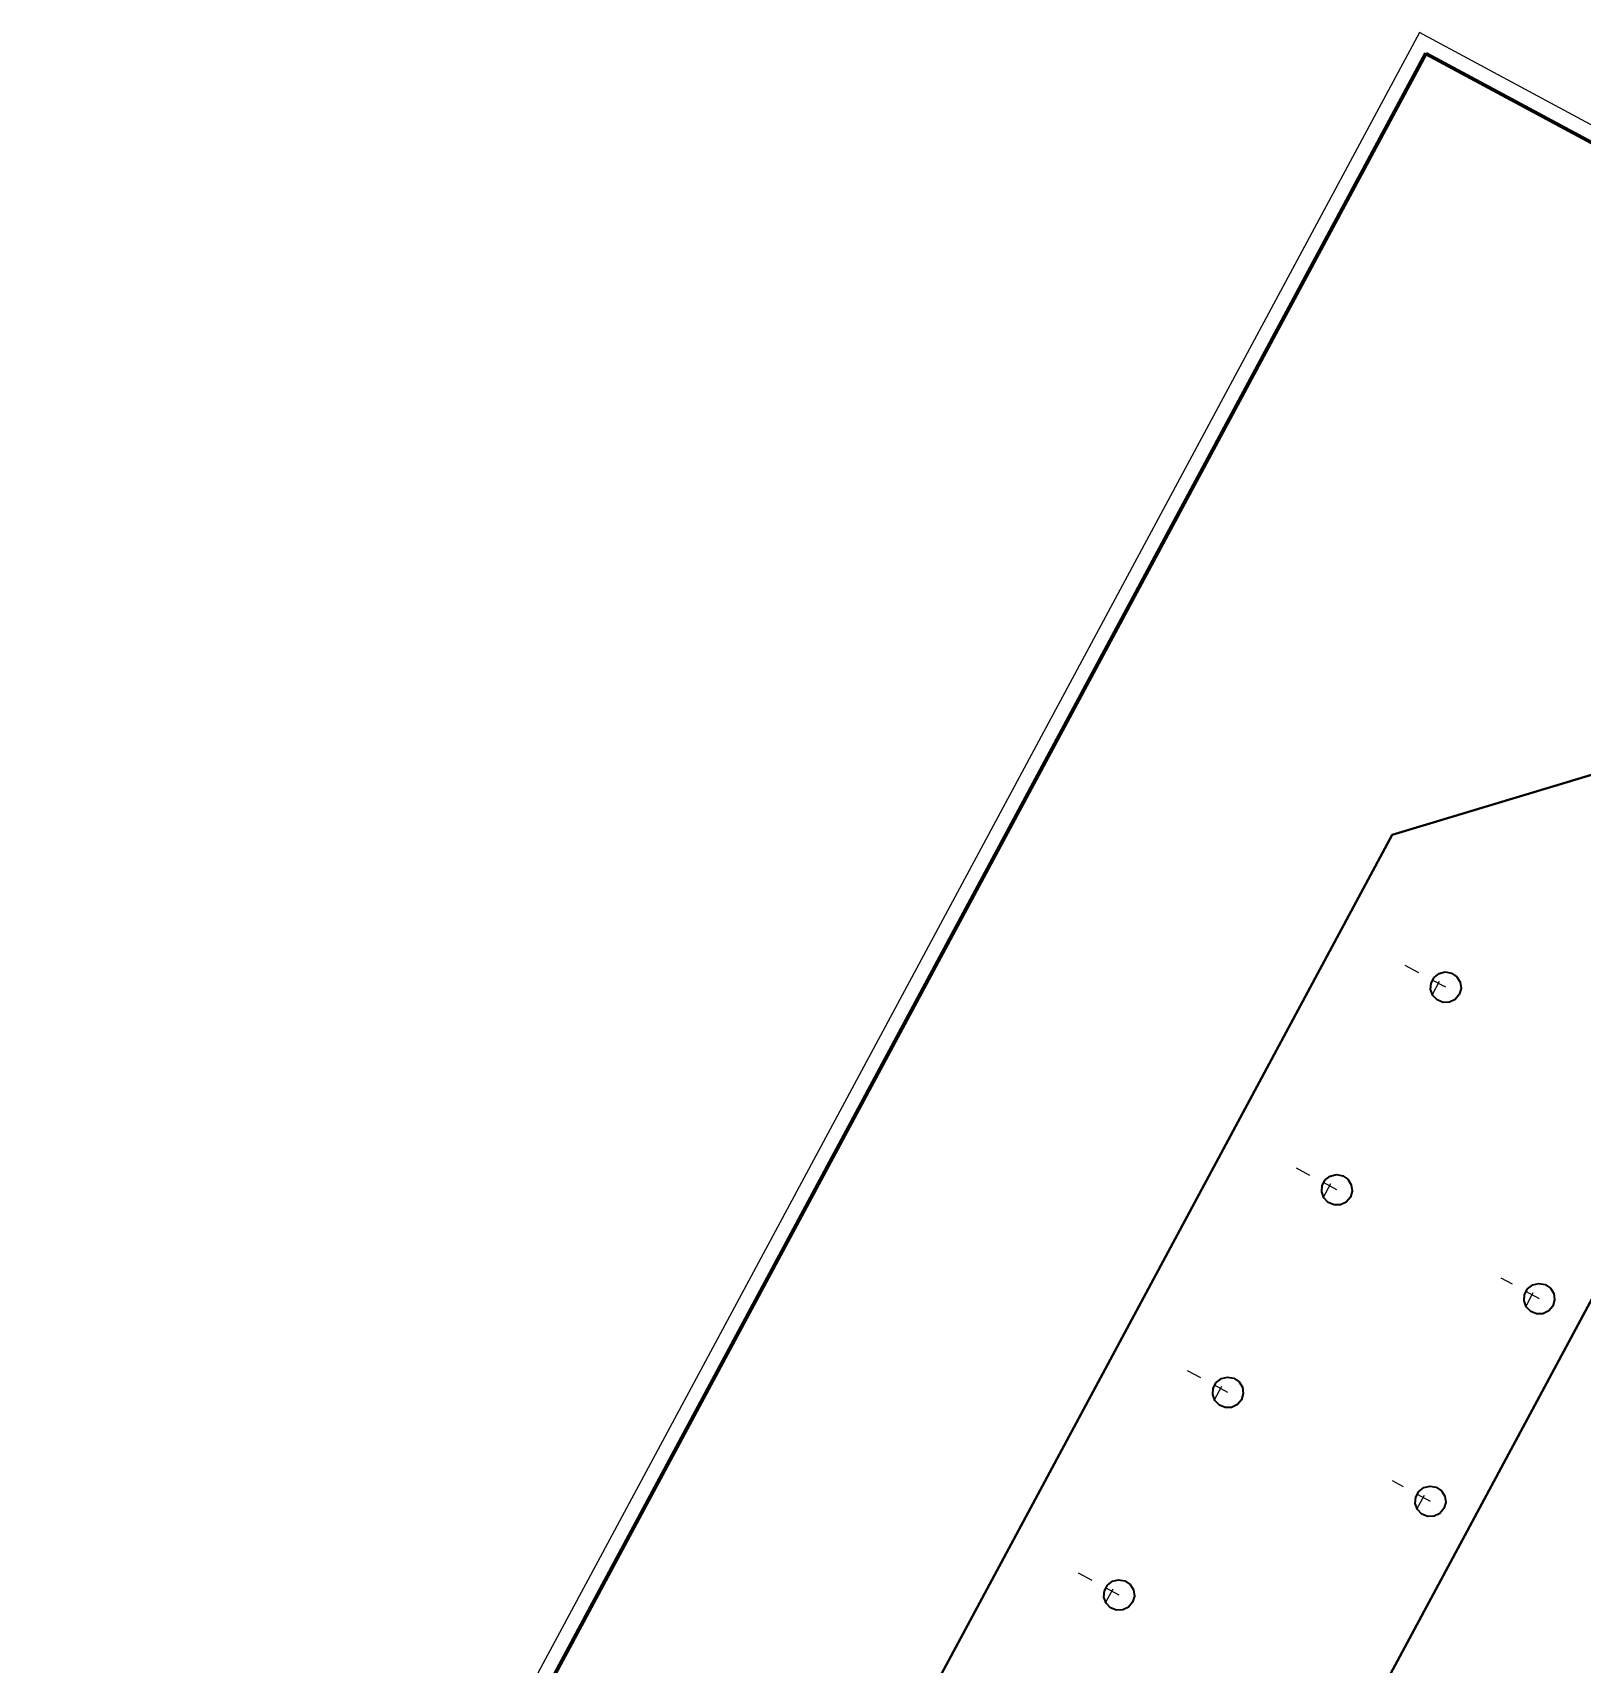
# Model space of a CAD drawing. Header units: metres. Extents: x 2711799 to 2711985, y 1236908 to 1237087.
# Drawn here: x 2711842.79 to 2711852.9, y 1236944.8 to 1236955.44 of the extents above; entities that cross this region are included whole.
import ezdxf

# ---------------------------------------------------------------- set-up
doc = ezdxf.new("R2010")
doc.units = ezdxf.units.M
doc.linetypes.add('AUSGEZOGEN', pattern=[0])
doc.linetypes.add('VERDECKT2_S2', pattern=[0.18, 0.1, -0.08])
for name, color, linetype, lineweight in [('XR$9$Beton Ansicht', 7, 'AUSGEZOGEN', 35), ('XR$9$Beton verdeckt vorne', 7, 'VERDECKT2_S2', 25), ('XR$9$STANDARD_1', 7, 'AUSGEZOGEN', 13)]:
    doc.layers.add(name, color=color, linetype=linetype, lineweight=lineweight)

msp = doc.modelspace()

# ---------------------------------------------------------------- linework, layer by layer
at = {"layer": 'XR$9$Beton Ansicht', "transparency": 33554687}
for p, q in [((2711842.9284, 1236938.6482, 640.05), (2711851.883, 1236955.3036, 640.05)), ((2711851.883, 1236955.3036, 640.05), (2711842.9284, 1236938.6482, 640.05)), ((2711855.1576, 1236951.2577, 640.05), (2711850.5147, 1236942.6221, 640.05)), ((2711850.5147, 1236942.6221, 640.05), (2711855.1576, 1236951.2577, 640.05)), ((2711851.6635, 1236950.2071, 640.05), (2711855.1576, 1236951.2577, 640.05)), ((2711851.6635, 1236950.2071, 640.05), (2711855.1576, 1236951.2577, 640.05)), ((2711855.1576, 1236951.2577, 640.05), (2711851.6635, 1236950.2071, 640.05)), ((2711847.2974, 1236942.0864, 640.05), (2711851.6635, 1236950.2071, 640.05)), ((2711847.2974, 1236942.0864, 640.05), (2711851.6635, 1236950.2071, 640.05)), ((2711851.6635, 1236950.2071, 640.05), (2711847.2974, 1236942.0864, 640.05)), ((2711851.9165, 1236949.2407, 640.05), (2711851.9362, 1236949.2773, 640.05)), ((2711851.9362, 1236949.2773, 640.05), (2711851.9691, 1236949.3028, 640.05)), ((2711851.9691, 1236949.3028, 640.05), (2711852.0095, 1236949.3126, 640.05)), ((2711852.0095, 1236949.3126, 640.05), (2711852.0504, 1236949.3052, 640.05)), ((2711852.0504, 1236949.3052, 640.05), (2711852.0848, 1236949.2818, 640.05)), ((2711852.0848, 1236949.2818, 640.05), (2711852.1066, 1236949.2465, 640.05)), ((2711851.9134, 1236949.1992, 640.05), (2711851.9165, 1236949.2407, 640.05)), ((2711851.9275, 1236949.1601, 640.05), (2711851.9134, 1236949.1992, 640.05)), ((2711852.1122, 1236949.2052, 640.05), (2711852.1006, 1236949.1653, 640.05)), ((2711852.1066, 1236949.2465, 640.05), (2711852.1122, 1236949.2052, 640.05)), ((2711851.9562, 1236949.13, 640.05), (2711851.9275, 1236949.1601, 640.05)), ((2711851.9947, 1236949.1143, 640.05), (2711851.9562, 1236949.13, 640.05)), ((2711852.0362, 1236949.1155, 640.05), (2711851.9947, 1236949.1143, 640.05)), ((2711852.0737, 1236949.1336, 640.05), (2711852.0362, 1236949.1155, 640.05)), ((2711852.1006, 1236949.1653, 640.05), (2711852.0737, 1236949.1336, 640.05)), ((2711851.2031, 1236947.8781, 640.05), (2711851.2062, 1236947.9195, 640.05)), ((2711851.2062, 1236947.9195, 640.05), (2711851.2259, 1236947.9562, 640.05)), ((2711851.2259, 1236947.9562, 640.05), (2711851.2588, 1236947.9816, 640.05)), ((2711851.2588, 1236947.9816, 640.05), (2711851.2992, 1236947.9915, 640.05)), ((2711851.2992, 1236947.9915, 640.05), (2711851.3401, 1236947.9841, 640.05)), ((2711851.3401, 1236947.9841, 640.05), (2711851.3744, 1236947.9607, 640.05)), ((2711851.3744, 1236947.9607, 640.05), (2711851.3963, 1236947.9253, 640.05)), ((2711851.3963, 1236947.9253, 640.05), (2711851.4019, 1236947.8841, 640.05)), ((2711851.2171, 1236947.8389, 640.05), (2711851.2031, 1236947.8781, 640.05)), ((2711851.2459, 1236947.8089, 640.05), (2711851.2171, 1236947.8389, 640.05)), ((2711851.2844, 1236947.7931, 640.05), (2711851.2459, 1236947.8089, 640.05)), ((2711851.3259, 1236947.7944, 640.05), (2711851.2844, 1236947.7931, 640.05)), ((2711851.3634, 1236947.8124, 640.05), (2711851.3259, 1236947.7944, 640.05)), ((2711851.3903, 1236947.8442, 640.05), (2711851.3634, 1236947.8124, 640.05)), ((2711851.4019, 1236947.8841, 640.05), (2711851.3903, 1236947.8442, 640.05)), ((2711852.547, 1236947.2458, 640.05), (2711852.5799, 1236947.2713, 640.05)), ((2711852.5799, 1236947.2713, 640.05), (2711852.6203, 1236947.2812, 640.05)), ((2711852.6203, 1236947.2812, 640.05), (2711852.6612, 1236947.2738, 640.05)), ((2711852.6612, 1236947.2738, 640.05), (2711852.6956, 1236947.2504, 640.05)), ((2711852.5243, 1236947.1678, 640.05), (2711852.5274, 1236947.2092, 640.05)), ((2711852.5383, 1236947.1286, 640.05), (2711852.5243, 1236947.1678, 640.05)), ((2711852.5274, 1236947.2092, 640.05), (2711852.547, 1236947.2458, 640.05)), ((2711852.6956, 1236947.2504, 640.05), (2711852.7175, 1236947.215, 640.05)), ((2711852.7231, 1236947.1738, 640.05), (2711852.7114, 1236947.1339, 640.05)), ((2711852.7175, 1236947.215, 640.05), (2711852.7231, 1236947.1738, 640.05)), ((2711852.567, 1236947.0986, 640.05), (2711852.5383, 1236947.1286, 640.05)), ((2711852.6055, 1236947.0828, 640.05), (2711852.567, 1236947.0986, 640.05)), ((2711852.6471, 1236947.0841, 640.05), (2711852.6055, 1236947.0828, 640.05)), ((2711852.6846, 1236947.1021, 640.05), (2711852.6471, 1236947.0841, 640.05)), ((2711852.7114, 1236947.1339, 640.05), (2711852.6846, 1236947.1021, 640.05)), ((2711850.4959, 1236946.5984, 640.05), (2711850.5156, 1236946.635, 640.05)), ((2711850.5156, 1236946.635, 640.05), (2711850.5485, 1236946.6604, 640.05)), ((2711850.5485, 1236946.6604, 640.05), (2711850.5889, 1236946.6703, 640.05)), ((2711850.5889, 1236946.6703, 640.05), (2711850.6298, 1236946.6629, 640.05)), ((2711850.6298, 1236946.6629, 640.05), (2711850.6641, 1236946.6395, 640.05)), ((2711850.6641, 1236946.6395, 640.05), (2711850.686, 1236946.6041, 640.05)), ((2711850.4928, 1236946.5569, 640.05), (2711850.4959, 1236946.5984, 640.05)), ((2711850.5068, 1236946.5178, 640.05), (2711850.4928, 1236946.5569, 640.05)), ((2711850.5356, 1236946.4877, 640.05), (2711850.5068, 1236946.5178, 640.05)), ((2711850.68, 1236946.523, 640.05), (2711850.6531, 1236946.4913, 640.05)), ((2711850.6916, 1236946.5629, 640.05), (2711850.68, 1236946.523, 640.05)), ((2711850.686, 1236946.6041, 640.05), (2711850.6916, 1236946.5629, 640.05)), ((2711850.5741, 1236946.472, 640.05), (2711850.5356, 1236946.4877, 640.05)), ((2711850.6156, 1236946.4732, 640.05), (2711850.5741, 1236946.472, 640.05)), ((2711850.6531, 1236946.4913, 640.05), (2711850.6156, 1236946.4732, 640.05)), ((2711851.8139, 1236945.8466, 640.05), (2711851.817, 1236945.8881, 640.05)), ((2711851.817, 1236945.8881, 640.05), (2711851.8367, 1236945.9247, 640.05)), ((2711851.8367, 1236945.9247, 640.05), (2711851.8696, 1236945.9501, 640.05)), ((2711851.8696, 1236945.9501, 640.05), (2711851.91, 1236945.96, 640.05)), ((2711851.91, 1236945.96, 640.05), (2711851.9509, 1236945.9526, 640.05)), ((2711851.9509, 1236945.9526, 640.05), (2711851.9853, 1236945.9292, 640.05)), ((2711851.9853, 1236945.9292, 640.05), (2711852.0072, 1236945.8938, 640.05)), ((2711852.0072, 1236945.8938, 640.05), (2711852.0128, 1236945.8526, 640.05)), ((2711851.828, 1236945.8075, 640.05), (2711851.8139, 1236945.8466, 640.05)), ((2711851.8567, 1236945.7774, 640.05), (2711851.828, 1236945.8075, 640.05)), ((2711851.8952, 1236945.7617, 640.05), (2711851.8567, 1236945.7774, 640.05)), ((2711851.9742, 1236945.781, 640.05), (2711851.9368, 1236945.7629, 640.05)), ((2711852.0011, 1236945.8127, 640.05), (2711851.9742, 1236945.781, 640.05)), ((2711852.0128, 1236945.8526, 640.05), (2711852.0011, 1236945.8127, 640.05)), ((2711851.9368, 1236945.7629, 640.05), (2711851.8952, 1236945.7617, 640.05)), ((2711849.8053, 1236945.3138, 640.05), (2711849.8381, 1236945.3393, 640.05)), ((2711849.8381, 1236945.3393, 640.05), (2711849.8785, 1236945.3492, 640.05)), ((2711849.8785, 1236945.3492, 640.05), (2711849.9195, 1236945.3418, 640.05)), ((2711849.9195, 1236945.3418, 640.05), (2711849.9538, 1236945.3183, 640.05)), ((2711849.7825, 1236945.2357, 640.05), (2711849.7856, 1236945.2772, 640.05)), ((2711849.7965, 1236945.1966, 640.05), (2711849.7825, 1236945.2357, 640.05)), ((2711849.7856, 1236945.2772, 640.05), (2711849.8053, 1236945.3138, 640.05)), ((2711849.9538, 1236945.3183, 640.05), (2711849.9757, 1236945.283, 640.05)), ((2711849.9813, 1236945.2418, 640.05), (2711849.9696, 1236945.2019, 640.05)), ((2711849.9757, 1236945.283, 640.05), (2711849.9813, 1236945.2418, 640.05)), ((2711849.8253, 1236945.1666, 640.05), (2711849.7965, 1236945.1966, 640.05)), ((2711849.8638, 1236945.1508, 640.05), (2711849.8253, 1236945.1666, 640.05)), ((2711849.9053, 1236945.1521, 640.05), (2711849.8638, 1236945.1508, 640.05)), ((2711849.9428, 1236945.1701, 640.05), (2711849.9053, 1236945.1521, 640.05)), ((2711849.9696, 1236945.2019, 640.05), (2711849.9428, 1236945.1701, 640.05))]:
    msp.add_line(p, q, dxfattribs=at)
at = {"layer": 'XR$9$Beton Ansicht', "color": 7, "linetype": 'AUSGEZOGEN', "lineweight": 35, "transparency": 33554687}
for p, q in [((2711842.9284, 1236938.6482, 640.05), (2711851.883, 1236955.3036, 640.05)), ((2711851.883, 1236955.3036, 640.05), (2711842.9284, 1236938.6482, 640.05)), ((2711855.1576, 1236951.2577, 640.05), (2711850.5147, 1236942.6221, 640.05)), ((2711850.5147, 1236942.6221, 640.05), (2711855.1576, 1236951.2577, 640.05)), ((2711851.6635, 1236950.2071, 640.05), (2711855.1576, 1236951.2577, 640.05)), ((2711851.6635, 1236950.2071, 640.05), (2711855.1576, 1236951.2577, 640.05)), ((2711855.1576, 1236951.2577, 640.05), (2711851.6635, 1236950.2071, 640.05)), ((2711847.2974, 1236942.0864, 640.05), (2711851.6635, 1236950.2071, 640.05)), ((2711847.2974, 1236942.0864, 640.05), (2711851.6635, 1236950.2071, 640.05)), ((2711851.6635, 1236950.2071, 640.05), (2711847.2974, 1236942.0864, 640.05)), ((2711851.9165, 1236949.2407, 640.05), (2711851.9362, 1236949.2773, 640.05)), ((2711851.9362, 1236949.2773, 640.05), (2711851.9691, 1236949.3028, 640.05)), ((2711851.9691, 1236949.3028, 640.05), (2711852.0095, 1236949.3126, 640.05)), ((2711852.0095, 1236949.3126, 640.05), (2711852.0504, 1236949.3052, 640.05)), ((2711852.0504, 1236949.3052, 640.05), (2711852.0848, 1236949.2818, 640.05)), ((2711852.0848, 1236949.2818, 640.05), (2711852.1066, 1236949.2465, 640.05)), ((2711851.9134, 1236949.1992, 640.05), (2711851.9165, 1236949.2407, 640.05)), ((2711851.9275, 1236949.1601, 640.05), (2711851.9134, 1236949.1992, 640.05)), ((2711852.1122, 1236949.2052, 640.05), (2711852.1006, 1236949.1653, 640.05)), ((2711852.1066, 1236949.2465, 640.05), (2711852.1122, 1236949.2052, 640.05)), ((2711851.9562, 1236949.13, 640.05), (2711851.9275, 1236949.1601, 640.05)), ((2711851.9947, 1236949.1143, 640.05), (2711851.9562, 1236949.13, 640.05)), ((2711852.0362, 1236949.1155, 640.05), (2711851.9947, 1236949.1143, 640.05)), ((2711852.0737, 1236949.1336, 640.05), (2711852.0362, 1236949.1155, 640.05)), ((2711852.1006, 1236949.1653, 640.05), (2711852.0737, 1236949.1336, 640.05)), ((2711851.2031, 1236947.8781, 640.05), (2711851.2062, 1236947.9195, 640.05)), ((2711851.2062, 1236947.9195, 640.05), (2711851.2259, 1236947.9562, 640.05)), ((2711851.2259, 1236947.9562, 640.05), (2711851.2588, 1236947.9816, 640.05)), ((2711851.2588, 1236947.9816, 640.05), (2711851.2992, 1236947.9915, 640.05)), ((2711851.2992, 1236947.9915, 640.05), (2711851.3401, 1236947.9841, 640.05)), ((2711851.3401, 1236947.9841, 640.05), (2711851.3744, 1236947.9607, 640.05)), ((2711851.3744, 1236947.9607, 640.05), (2711851.3963, 1236947.9253, 640.05)), ((2711851.3963, 1236947.9253, 640.05), (2711851.4019, 1236947.8841, 640.05)), ((2711851.2171, 1236947.8389, 640.05), (2711851.2031, 1236947.8781, 640.05)), ((2711851.2459, 1236947.8089, 640.05), (2711851.2171, 1236947.8389, 640.05)), ((2711851.2844, 1236947.7931, 640.05), (2711851.2459, 1236947.8089, 640.05)), ((2711851.3259, 1236947.7944, 640.05), (2711851.2844, 1236947.7931, 640.05)), ((2711851.3634, 1236947.8124, 640.05), (2711851.3259, 1236947.7944, 640.05)), ((2711851.3903, 1236947.8442, 640.05), (2711851.3634, 1236947.8124, 640.05)), ((2711851.4019, 1236947.8841, 640.05), (2711851.3903, 1236947.8442, 640.05)), ((2711852.547, 1236947.2458, 640.05), (2711852.5799, 1236947.2713, 640.05)), ((2711852.5799, 1236947.2713, 640.05), (2711852.6203, 1236947.2812, 640.05)), ((2711852.6203, 1236947.2812, 640.05), (2711852.6612, 1236947.2738, 640.05)), ((2711852.6612, 1236947.2738, 640.05), (2711852.6956, 1236947.2504, 640.05)), ((2711852.5243, 1236947.1678, 640.05), (2711852.5274, 1236947.2092, 640.05)), ((2711852.5383, 1236947.1286, 640.05), (2711852.5243, 1236947.1678, 640.05)), ((2711852.5274, 1236947.2092, 640.05), (2711852.547, 1236947.2458, 640.05)), ((2711852.6956, 1236947.2504, 640.05), (2711852.7175, 1236947.215, 640.05)), ((2711852.7231, 1236947.1738, 640.05), (2711852.7114, 1236947.1339, 640.05)), ((2711852.7175, 1236947.215, 640.05), (2711852.7231, 1236947.1738, 640.05)), ((2711852.567, 1236947.0986, 640.05), (2711852.5383, 1236947.1286, 640.05)), ((2711852.6055, 1236947.0828, 640.05), (2711852.567, 1236947.0986, 640.05)), ((2711852.6471, 1236947.0841, 640.05), (2711852.6055, 1236947.0828, 640.05)), ((2711852.6846, 1236947.1021, 640.05), (2711852.6471, 1236947.0841, 640.05)), ((2711852.7114, 1236947.1339, 640.05), (2711852.6846, 1236947.1021, 640.05)), ((2711850.4959, 1236946.5984, 640.05), (2711850.5156, 1236946.635, 640.05)), ((2711850.5156, 1236946.635, 640.05), (2711850.5485, 1236946.6604, 640.05)), ((2711850.5485, 1236946.6604, 640.05), (2711850.5889, 1236946.6703, 640.05)), ((2711850.5889, 1236946.6703, 640.05), (2711850.6298, 1236946.6629, 640.05)), ((2711850.6298, 1236946.6629, 640.05), (2711850.6641, 1236946.6395, 640.05)), ((2711850.6641, 1236946.6395, 640.05), (2711850.686, 1236946.6041, 640.05)), ((2711850.4928, 1236946.5569, 640.05), (2711850.4959, 1236946.5984, 640.05)), ((2711850.5068, 1236946.5178, 640.05), (2711850.4928, 1236946.5569, 640.05)), ((2711850.5356, 1236946.4877, 640.05), (2711850.5068, 1236946.5178, 640.05)), ((2711850.68, 1236946.523, 640.05), (2711850.6531, 1236946.4913, 640.05)), ((2711850.6916, 1236946.5629, 640.05), (2711850.68, 1236946.523, 640.05)), ((2711850.686, 1236946.6041, 640.05), (2711850.6916, 1236946.5629, 640.05)), ((2711850.5741, 1236946.472, 640.05), (2711850.5356, 1236946.4877, 640.05)), ((2711850.6156, 1236946.4732, 640.05), (2711850.5741, 1236946.472, 640.05)), ((2711850.6531, 1236946.4913, 640.05), (2711850.6156, 1236946.4732, 640.05)), ((2711851.8139, 1236945.8466, 640.05), (2711851.817, 1236945.8881, 640.05)), ((2711851.817, 1236945.8881, 640.05), (2711851.8367, 1236945.9247, 640.05)), ((2711851.8367, 1236945.9247, 640.05), (2711851.8696, 1236945.9501, 640.05)), ((2711851.8696, 1236945.9501, 640.05), (2711851.91, 1236945.96, 640.05)), ((2711851.91, 1236945.96, 640.05), (2711851.9509, 1236945.9526, 640.05)), ((2711851.9509, 1236945.9526, 640.05), (2711851.9853, 1236945.9292, 640.05)), ((2711851.9853, 1236945.9292, 640.05), (2711852.0072, 1236945.8938, 640.05)), ((2711852.0072, 1236945.8938, 640.05), (2711852.0128, 1236945.8526, 640.05)), ((2711851.828, 1236945.8075, 640.05), (2711851.8139, 1236945.8466, 640.05)), ((2711851.8567, 1236945.7774, 640.05), (2711851.828, 1236945.8075, 640.05)), ((2711851.8952, 1236945.7617, 640.05), (2711851.8567, 1236945.7774, 640.05)), ((2711851.9742, 1236945.781, 640.05), (2711851.9368, 1236945.7629, 640.05)), ((2711852.0011, 1236945.8127, 640.05), (2711851.9742, 1236945.781, 640.05)), ((2711852.0128, 1236945.8526, 640.05), (2711852.0011, 1236945.8127, 640.05)), ((2711851.9368, 1236945.7629, 640.05), (2711851.8952, 1236945.7617, 640.05)), ((2711849.8053, 1236945.3138, 640.05), (2711849.8381, 1236945.3393, 640.05)), ((2711849.8381, 1236945.3393, 640.05), (2711849.8785, 1236945.3492, 640.05)), ((2711849.8785, 1236945.3492, 640.05), (2711849.9195, 1236945.3418, 640.05)), ((2711849.9195, 1236945.3418, 640.05), (2711849.9538, 1236945.3183, 640.05)), ((2711849.7825, 1236945.2357, 640.05), (2711849.7856, 1236945.2772, 640.05)), ((2711849.7965, 1236945.1966, 640.05), (2711849.7825, 1236945.2357, 640.05)), ((2711849.7856, 1236945.2772, 640.05), (2711849.8053, 1236945.3138, 640.05)), ((2711849.9538, 1236945.3183, 640.05), (2711849.9757, 1236945.283, 640.05)), ((2711849.9813, 1236945.2418, 640.05), (2711849.9696, 1236945.2019, 640.05)), ((2711849.9757, 1236945.283, 640.05), (2711849.9813, 1236945.2418, 640.05)), ((2711849.8253, 1236945.1666, 640.05), (2711849.7965, 1236945.1966, 640.05)), ((2711849.8638, 1236945.1508, 640.05), (2711849.8253, 1236945.1666, 640.05)), ((2711849.9053, 1236945.1521, 640.05), (2711849.8638, 1236945.1508, 640.05)), ((2711849.9428, 1236945.1701, 640.05), (2711849.9053, 1236945.1521, 640.05)), ((2711849.9696, 1236945.2019, 640.05), (2711849.9428, 1236945.1701, 640.05))]:
    msp.add_line(p, q, dxfattribs=at)
at = {"layer": 'XR$9$Beton verdeckt vorne', "transparency": 33554687}
for p, q in [((2711852.0124, 1236949.2127, 640.05), (2711851.7157, 1236949.3722, 640.05)), ((2711851.9255, 1236949.1654, 640.05), (2711852.004, 1236949.3113, 640.05)), ((2711851.3021, 1236947.8916, 640.05), (2711851.0054, 1236948.0511, 640.05)), ((2711851.2152, 1236947.8442, 640.05), (2711851.2937, 1236947.9901, 640.05)), ((2711852.6233, 1236947.1813, 640.05), (2711852.3747, 1236947.3149, 640.05)), ((2711852.5364, 1236947.1339, 640.05), (2711852.6148, 1236947.2798, 640.05)), ((2711850.5918, 1236946.5704, 640.05), (2711850.2951, 1236946.7299, 640.05)), ((2711850.5049, 1236946.5231, 640.05), (2711850.5834, 1236946.669, 640.05)), ((2711851.913, 1236945.8601, 640.05), (2711851.6644, 1236945.9938, 640.05)), ((2711851.8261, 1236945.8128, 640.05), (2711851.9045, 1236945.9587, 640.05)), ((2711849.8815, 1236945.2493, 640.05), (2711849.5848, 1236945.4088, 640.05)), ((2711849.7946, 1236945.2019, 640.05), (2711849.8731, 1236945.3478, 640.05))]:
    msp.add_line(p, q, dxfattribs=at)
at = {"layer": 'XR$9$Beton verdeckt vorne', "color": 7, "linetype": 'VERDECKT2_S2', "lineweight": 25, "transparency": 33554687}
for p, q in [((2711852.0124, 1236949.2127, 640.05), (2711851.7157, 1236949.3722, 640.05)), ((2711851.9255, 1236949.1654, 640.05), (2711852.004, 1236949.3113, 640.05)), ((2711851.3021, 1236947.8916, 640.05), (2711851.0054, 1236948.0511, 640.05)), ((2711851.2152, 1236947.8442, 640.05), (2711851.2937, 1236947.9901, 640.05)), ((2711852.6233, 1236947.1813, 640.05), (2711852.3747, 1236947.3149, 640.05)), ((2711852.5364, 1236947.1339, 640.05), (2711852.6148, 1236947.2798, 640.05)), ((2711850.5918, 1236946.5704, 640.05), (2711850.2951, 1236946.7299, 640.05)), ((2711850.5049, 1236946.5231, 640.05), (2711850.5834, 1236946.669, 640.05)), ((2711851.913, 1236945.8601, 640.05), (2711851.6644, 1236945.9938, 640.05)), ((2711851.8261, 1236945.8128, 640.05), (2711851.9045, 1236945.9587, 640.05)), ((2711849.8815, 1236945.2493, 640.05), (2711849.5848, 1236945.4088, 640.05)), ((2711849.7946, 1236945.2019, 640.05), (2711849.8731, 1236945.3478, 640.05))]:
    msp.add_line(p, q, dxfattribs=at)
at = {"layer": 'XR$9$STANDARD_1', "color": 211, "linetype": 'AUSGEZOGEN', "lineweight": 100, "transparency": 33554687}
for p, q in [((2711842.9284, 1236938.6482, 640.05), (2711851.883, 1236955.3036, 640.05)), ((2711851.883, 1236955.3036, 640.05), (2711842.9284, 1236938.6482, 640.05)), ((2711851.883, 1236955.3036, 640.05), (2711858.4007, 1236951.7994, 640.05)), ((2711851.883, 1236955.3036, 640.05), (2711858.4007, 1236951.7994, 640.05))]:
    msp.add_line(p, q, dxfattribs=at)
at = {"layer": 'XR$9$STANDARD_1', "color": 211, "linetype": 'AUSGEZOGEN', "lineweight": 25, "transparency": 33554687}
for p, q in [((2711842.9284, 1236938.6482, 640.05), (2711851.883, 1236955.3036, 640.05)), ((2711851.883, 1236955.3036, 640.05), (2711842.9284, 1236938.6482, 640.05)), ((2711851.883, 1236955.3036, 640.05), (2711858.4007, 1236951.7994, 640.05)), ((2711851.883, 1236955.3036, 640.05), (2711858.4007, 1236951.7994, 640.05))]:
    msp.add_line(p, q, dxfattribs=at)
at = {"layer": 'XR$9$STANDARD_1', "color": 5, "linetype": 'AUSGEZOGEN', "lineweight": 25, "transparency": 33554687, "elevation": 0}
msp.add_lwpolyline([(2711851.8423, 1236955.439), (2711842.793, 1236938.6075), (2711849.4868, 1236935.0086), (2711858.5362, 1236951.8401), (2711851.8423, 1236955.439)], dxfattribs=at)

doc.saveas('drawing.dxf')
